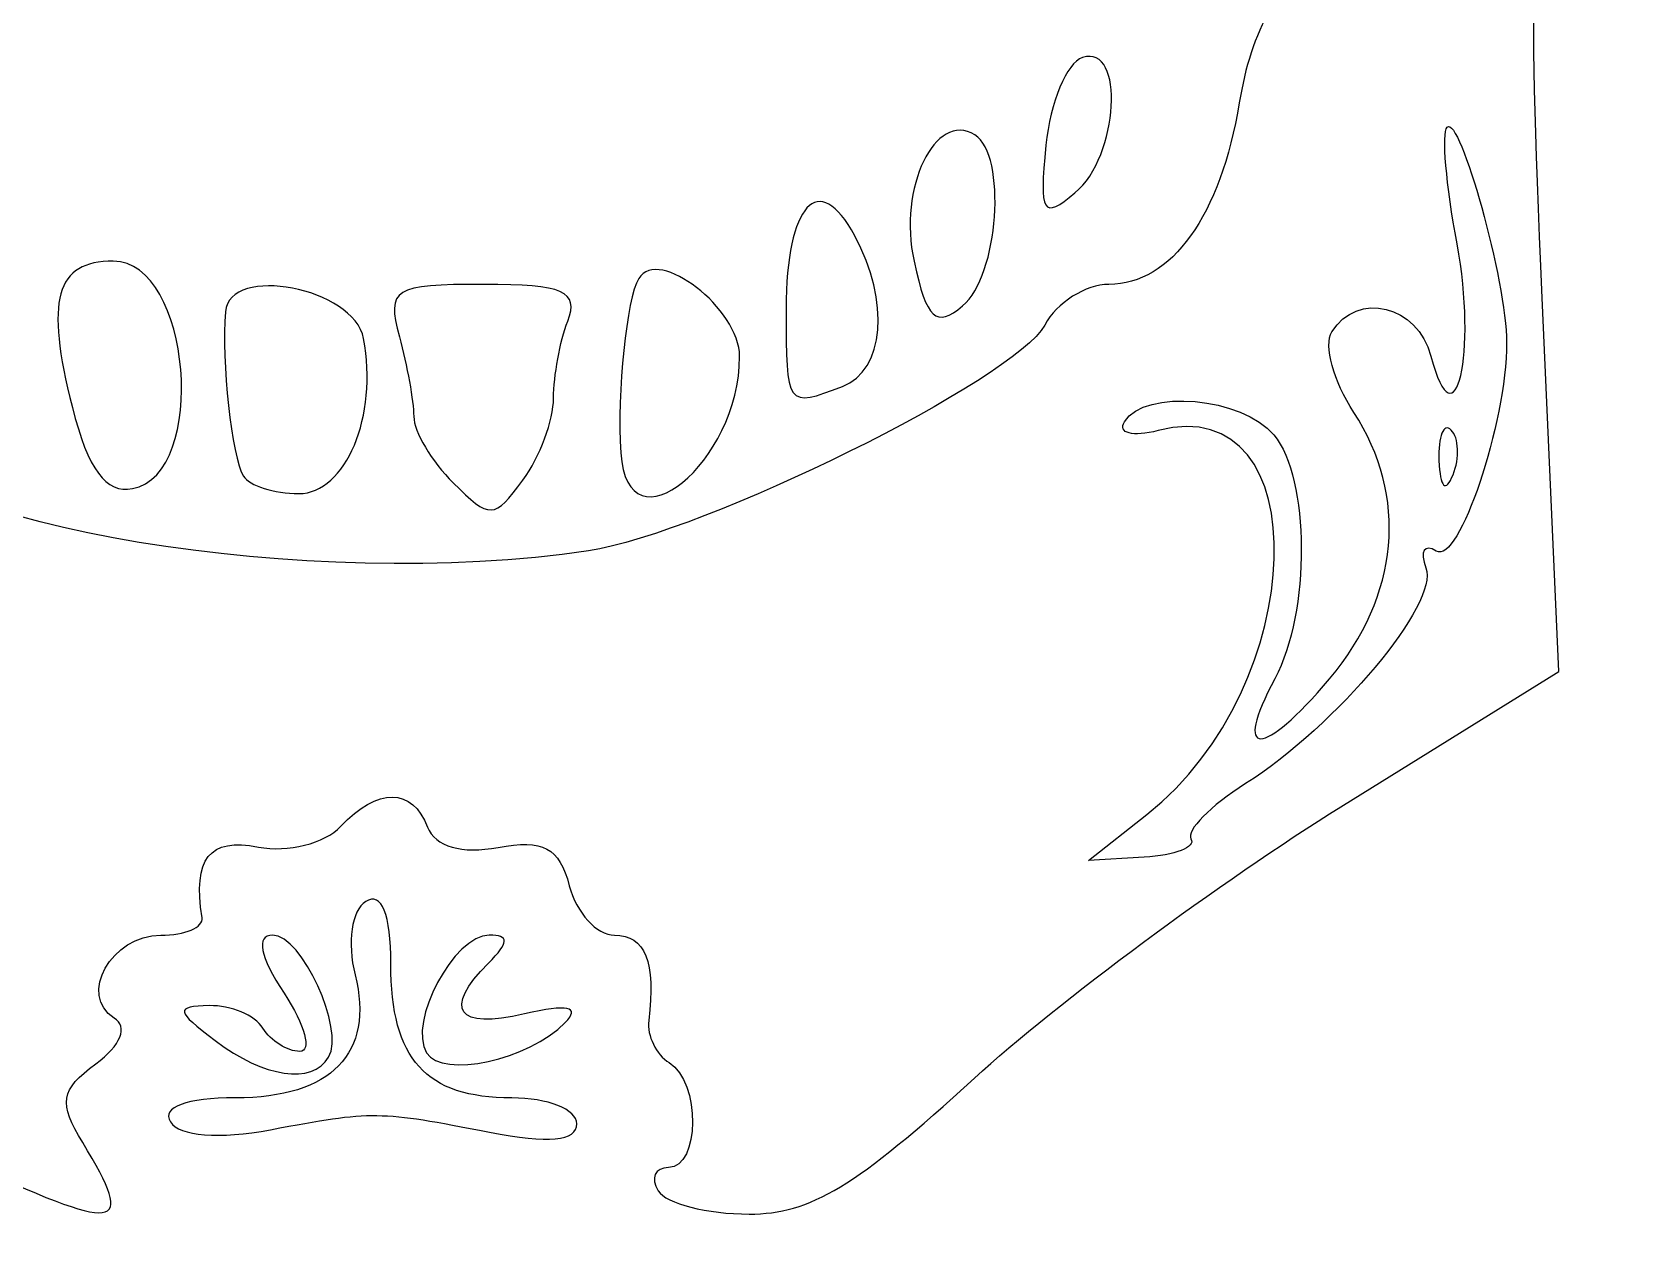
# Model space of a CAD drawing. Header units: centimetres. Extents: x -4.4 to 4.2, y -13 to 13.2.
# Drawn here: x -0.959 to 3.252, y -13.006 to -9.823 of the extents above; entities that cross this region are included whole.
import ezdxf

# ---------------------------------------------------------------- set-up
doc = ezdxf.new("R2010")
doc.units = ezdxf.units.CM
doc.header["$MEASUREMENT"] = 0
doc.layers.add('Layer 1', color=7, linetype='Continuous')

msp = doc.modelspace()

# ---------------------------------------------------------------- linework, layer by layer
at = {"layer": 'Layer 1'}
for points, knots in [([(-1.14736, -12.80775), (-1.31655, -12.72888), (-1.49179, -12.61982), (-1.5368, -12.56541), (-1.5368, -12.56541), (-1.5818, -12.511), (-1.72023, -12.43421), (-1.84441, -12.39477), (-1.84441, -12.39477), (-2.2592, -12.26304), (-2.65281, -11.96397), (-2.91017, -11.585), (-2.91017, -11.585), (-3.2522, -11.08134), (-3.27396, -10.97026), (-3.14944, -10.36386), (-3.14944, -10.36386), (-3.07364, -9.99472), (-3.05933, -9.78535), (-3.09934, -9.63095), (-3.09934, -9.63095), (-3.13015, -9.51207), (-3.17609, -9.19311), (-3.20144, -8.92214), (-3.20144, -8.92214), (-3.22977, -8.61932), (-3.29012, -8.36446), (-3.35807, -8.26077), (-3.35807, -8.26077), (-3.48078, -8.07348), (-3.4671, -8.06091), (-3.2488, -8.16038), (-3.2488, -8.16038), (-3.13767, -8.21102), (-3.08868, -8.29458), (-3.05947, -8.48337), (-3.05947, -8.48337), (-3.00974, -8.80477), (-2.62163, -9.6032), (-2.46015, -9.7163), (-2.46015, -9.7163), (-2.37582, -9.77537), (-2.32351, -9.90991), (-2.2906, -10.15246), (-2.2906, -10.15246), (-2.24401, -10.4958), (-2.16501, -10.61166), (-1.97621, -10.61355), (-1.97621, -10.61355), (-1.92451, -10.61404), (-1.83349, -10.6714), (-1.77394, -10.74095), (-1.77394, -10.74095), (-1.70198, -10.82499), (-1.62507, -10.85452), (-1.54463, -10.82899), (-1.54463, -10.82899), (-1.4666, -10.80422), (-1.41103, -10.82334), (-1.38821, -10.8828), (-1.38821, -10.8828), (-1.29327, -11.1302), (-0.21498, -11.30804), (0.51376, -11.19648), (0.51376, -11.19648), (0.82212, -11.14927), (1.64284, -10.74314), (1.72093, -10.59911), (1.72093, -10.59911), (1.75303, -10.53989), (1.82941, -10.49145), (1.89065, -10.49145), (1.89065, -10.49145), (2.05614, -10.49145), (2.18677, -10.30945), (2.23579, -10.0106), (2.23579, -10.0106), (2.26707, -9.81987), (2.33828, -9.69145), (2.48858, -9.55468), (2.48858, -9.55468), (2.60366, -9.44996), (2.69782, -9.34045), (2.69782, -9.31132), (2.69782, -9.31132), (2.69782, -9.28219), (2.76951, -9.15004), (2.85712, -9.01764), (2.85712, -9.01764), (2.96714, -8.85139), (3.01774, -8.69002), (3.02067, -8.49602), (3.02067, -8.49602), (3.02415, -8.26573), (3.04533, -8.21512), (3.13822, -8.21512), (3.13822, -8.21512), (3.23389, -8.21512), (3.25152, -8.26538), (3.25149, -8.53811), (3.25149, -8.53811), (3.25147, -8.717), (3.19402, -9.01207), (3.1227, -9.19948), (3.1227, -9.19948), (3.00354, -9.51265), (2.99719, -9.61155), (3.03745, -10.52704), (3.03745, -10.52704), (3.03745, -10.52704), (3.08095, -11.51623), (3.08095, -11.51623), (3.08095, -11.51623), (3.08095, -11.51623), (2.50486, -11.87407), (2.50486, -11.87407), (2.50486, -11.87407), (2.18801, -12.07088), (1.75174, -12.39401), (1.53536, -12.59214), (1.53536, -12.59214), (1.22206, -12.879), (1.10065, -12.95236), (0.93914, -12.95236), (0.93914, -12.95236), (0.8276, -12.95236), (0.71923, -12.92467), (0.69832, -12.89084), (0.69832, -12.89084), (0.67741, -12.857), (0.68962, -12.82932), (0.72545, -12.82932), (0.72545, -12.82932), (0.80906, -12.82932), (0.81069, -12.6029), (0.72745, -12.55146), (0.72745, -12.55146), (0.69271, -12.52999), (0.66831, -12.47991), (0.67322, -12.44016), (0.67322, -12.44016), (0.6924, -12.28479), (0.66401, -12.21409), (0.58245, -12.21409), (0.58245, -12.21409), (0.53564, -12.21409), (0.48193, -12.15517), (0.4631, -12.08317), (0.4631, -12.08317), (0.43664, -11.98198), (0.39379, -11.95895), (0.27444, -11.98177), (0.27444, -11.98177), (0.17881, -12.00005), (0.10787, -11.97963), (0.0881, -11.92813), (0.0881, -11.92813), (0.0476, -11.82259), (-0.04433, -11.82191), (-0.14194, -11.92641), (-0.14194, -11.92641), (-0.18378, -11.9712), (-0.28177, -11.99565), (-0.35969, -11.98076), (-0.35969, -11.98076), (-0.4897, -11.95591), (-0.53346, -12.0109), (-0.50866, -12.16797), (-0.50866, -12.16797), (-0.50465, -12.19335), (-0.55378, -12.21411), (-0.61784, -12.21411), (-0.61784, -12.21411), (-0.74822, -12.21411), (-0.83786, -12.37357), (-0.7411, -12.43338), (-0.7411, -12.43338), (-0.70381, -12.45642), (-0.72351, -12.50536), (-0.78993, -12.55465), (-0.78993, -12.55465), (-0.88393, -12.62441), (-0.8893, -12.6569), (-0.82437, -12.76324), (-0.82437, -12.76324), (-0.68008, -12.99957), (-0.72322, -13.00551), (-1.14736, -12.80777), (-1.14736, -12.80777), (-1.14736, -12.80777), (-1.14736, -12.80775), (-1.14736, -12.80775)], [0, 0, 0, 0, 0.0204082, 0.0204082, 0.0204082, 0.0204082, 0.0408163, 0.0408163, 0.0408163, 0.0408163, 0.0612245, 0.0612245, 0.0612245, 0.0612245, 0.0816327, 0.0816327, 0.0816327, 0.0816327, 0.1020408, 0.1020408, 0.1020408, 0.1020408, 0.122449, 0.122449, 0.122449, 0.122449, 0.1428571, 0.1428571, 0.1428571, 0.1428571, 0.1632653, 0.1632653, 0.1632653, 0.1632653, 0.1836735, 0.1836735, 0.1836735, 0.1836735, 0.2040816, 0.2040816, 0.2040816, 0.2040816, 0.2244898, 0.2244898, 0.2244898, 0.2244898, 0.244898, 0.244898, 0.244898, 0.244898, 0.2653061, 0.2653061, 0.2653061, 0.2653061, 0.2857143, 0.2857143, 0.2857143, 0.2857143, 0.3061224, 0.3061224, 0.3061224, 0.3061224, 0.3265306, 0.3265306, 0.3265306, 0.3265306, 0.3469388, 0.3469388, 0.3469388, 0.3469388, 0.3673469, 0.3673469, 0.3673469, 0.3673469, 0.3877551, 0.3877551, 0.3877551, 0.3877551, 0.4081633, 0.4081633, 0.4081633, 0.4081633, 0.4285714, 0.4285714, 0.4285714, 0.4285714, 0.4489796, 0.4489796, 0.4489796, 0.4489796, 0.4693878, 0.4693878, 0.4693878, 0.4693878, 0.4897959, 0.4897959, 0.4897959, 0.4897959, 0.5102041, 0.5102041, 0.5102041, 0.5102041, 0.5306122, 0.5306122, 0.5306122, 0.5306122, 0.5510204, 0.5510204, 0.5510204, 0.5510204, 0.5714286, 0.5714286, 0.5714286, 0.5714286, 0.5918367, 0.5918367, 0.5918367, 0.5918367, 0.6122449, 0.6122449, 0.6122449, 0.6122449, 0.6326531, 0.6326531, 0.6326531, 0.6326531, 0.6530612, 0.6530612, 0.6530612, 0.6530612, 0.6734694, 0.6734694, 0.6734694, 0.6734694, 0.6938776, 0.6938776, 0.6938776, 0.6938776, 0.7142857, 0.7142857, 0.7142857, 0.7142857, 0.7346939, 0.7346939, 0.7346939, 0.7346939, 0.755102, 0.755102, 0.755102, 0.755102, 0.7755102, 0.7755102, 0.7755102, 0.7755102, 0.7959184, 0.7959184, 0.7959184, 0.7959184, 0.8163265, 0.8163265, 0.8163265, 0.8163265, 0.8367347, 0.8367347, 0.8367347, 0.8367347, 0.8571429, 0.8571429, 0.8571429, 0.8571429, 0.877551, 0.877551, 0.877551, 0.877551, 0.8979592, 0.8979592, 0.8979592, 0.8979592, 0.9183673, 0.9183673, 0.9183673, 0.9183673, 0.9387755, 0.9387755, 0.9387755, 0.9387755, 0.9591837, 0.9591837, 0.9591837, 0.9591837, 1, 1, 1, 1]), ([(1.72407, -10.12316), (1.73514, -10.00948), (1.77881, -9.90511), (1.82111, -9.89122), (1.82111, -9.89122), (1.93427, -9.85407), (1.91748, -10.15262), (1.80098, -10.24931), (1.80098, -10.24931), (1.71543, -10.32031), (1.70633, -10.30536), (1.72408, -10.12316), (1.72408, -10.12316), (1.72408, -10.12316), (1.72407, -10.12316), (1.72407, -10.12316)], [0, 0, 0, 0, 0.2, 0.2, 0.2, 0.2, 0.4, 0.4, 0.4, 0.4, 0.6, 0.6, 0.6, 0.6, 1, 1, 1, 1]), ([(1.37516, -10.43036), (1.33244, -10.23586), (1.43086, -10.03099), (1.53585, -10.09587), (1.53585, -10.09587), (1.62208, -10.14917), (1.59933, -10.46898), (1.50365, -10.54839), (1.50365, -10.54839), (1.43299, -10.60703), (1.40916, -10.58514), (1.37516, -10.43036)], [0, 0, 0, 0, 0.25, 0.25, 0.25, 0.25, 0.5, 0.5, 0.5, 0.5, 1, 1, 1, 1]), ([(2.10796, -11.95935), (2.09458, -11.93767), (2.15953, -11.87178), (2.25229, -11.81293), (2.25229, -11.81293), (2.49455, -11.65923), (2.76498, -11.33564), (2.72952, -11.24191), (2.72952, -11.24191), (2.71285, -11.19786), (2.72508, -11.1778), (2.7567, -11.19734), (2.7567, -11.19734), (2.81655, -11.23433), (2.9432, -10.85941), (2.9432, -10.64526), (2.9432, -10.64526), (2.9432, -10.48648), (2.81996, -10.04116), (2.78555, -10.07558), (2.78555, -10.07558), (2.77107, -10.09006), (2.78296, -10.22895), (2.81197, -10.38423), (2.81197, -10.38423), (2.8658, -10.67236), (2.80681, -10.92581), (2.74286, -10.68122), (2.74286, -10.68122), (2.70763, -10.54651), (2.54852, -10.50764), (2.4808, -10.6172), (2.4808, -10.6172), (2.45897, -10.65253), (2.48502, -10.74845), (2.53869, -10.83036), (2.53869, -10.83036), (2.68356, -11.05146), (2.65963, -11.31557), (2.47482, -11.53521), (2.47482, -11.53521), (2.29659, -11.74703), (2.21646, -11.747), (2.32984, -11.53516), (2.32984, -11.53516), (2.42437, -11.35854), (2.42297, -11.00497), (2.32729, -10.88969), (2.32729, -10.88969), (2.24434, -10.78974), (1.98661, -10.76701), (1.93232, -10.85485), (1.93232, -10.85485), (1.91336, -10.88553), (1.9534, -10.89611), (2.0213, -10.87835), (2.0213, -10.87835), (2.44721, -10.76697), (2.42412, -11.55423), (1.9915, -11.89453), (1.9915, -11.89453), (1.9915, -11.89453), (1.83644, -12.0165), (1.83644, -12.0165), (1.83644, -12.0165), (1.83644, -12.0165), (1.98437, -12.00763), (1.98437, -12.00763), (1.98437, -12.00763), (2.06573, -12.00275), (2.12135, -11.98102), (2.10797, -11.95934), (2.10797, -11.95934), (2.10797, -11.95934), (2.10796, -11.95935), (2.10796, -11.95935)], [0, 0, 0, 0, 0.05, 0.05, 0.05, 0.05, 0.1, 0.1, 0.1, 0.1, 0.15, 0.15, 0.15, 0.15, 0.2, 0.2, 0.2, 0.2, 0.25, 0.25, 0.25, 0.25, 0.3, 0.3, 0.3, 0.3, 0.35, 0.35, 0.35, 0.35, 0.4, 0.4, 0.4, 0.4, 0.45, 0.45, 0.45, 0.45, 0.5, 0.5, 0.5, 0.5, 0.55, 0.55, 0.55, 0.55, 0.6, 0.6, 0.6, 0.6, 0.65, 0.65, 0.65, 0.65, 0.7, 0.7, 0.7, 0.7, 0.75, 0.75, 0.75, 0.75, 0.8, 0.8, 0.8, 0.8, 0.85, 0.85, 0.85, 0.85, 0.9, 0.9, 0.9, 0.9, 1, 1, 1, 1]), ([(1.03669, -10.55661), (1.03669, -10.27872), (1.12356, -10.18587), (1.21817, -10.36264), (1.21817, -10.36264), (1.31212, -10.53819), (1.29732, -10.7188), (1.18546, -10.76172), (1.18546, -10.76172), (1.03805, -10.81829), (1.03669, -10.8164), (1.03669, -10.5566), (1.03669, -10.5566), (1.03669, -10.5566), (1.03669, -10.55661), (1.03669, -10.55661)], [0, 0, 0, 0, 0.2, 0.2, 0.2, 0.2, 0.4, 0.4, 0.4, 0.4, 0.6, 0.6, 0.6, 0.6, 1, 1, 1, 1]), ([(0.59922, -10.9375), (0.58905, -10.77667), (0.61458, -10.52848), (0.64671, -10.47591), (0.64671, -10.47591), (0.69909, -10.39022), (0.91364, -10.55606), (0.91364, -10.68223), (0.91364, -10.68223), (0.91364, -10.96348), (0.61614, -11.20501), (0.59922, -10.93749), (0.59922, -10.93749), (0.59922, -10.93749), (0.59922, -10.9375), (0.59922, -10.9375)], [0, 0, 0, 0, 0.2, 0.2, 0.2, 0.2, 0.4, 0.4, 0.4, 0.4, 0.6, 0.6, 0.6, 0.6, 1, 1, 1, 1]), ([(-0.85192, -10.81705), (-0.92455, -10.53091), (-0.89627, -10.42993), (-0.74351, -10.42993), (-0.74351, -10.42993), (-0.53776, -10.42993), (-0.49058, -10.99351), (-0.6931, -11.03207), (-0.6931, -11.03207), (-0.76317, -11.04541), (-0.81008, -10.9819), (-0.85192, -10.81704), (-0.85192, -10.81704), (-0.85192, -10.81704), (-0.85192, -10.81705), (-0.85192, -10.81705)], [0, 0, 0, 0, 0.2, 0.2, 0.2, 0.2, 0.4, 0.4, 0.4, 0.4, 0.6, 0.6, 0.6, 0.6, 1, 1, 1, 1]), ([(-0.39927, -10.99902), (-0.42988, -10.94894), (-0.45761, -10.69453), (-0.44666, -10.56428), (-0.44666, -10.56428), (-0.43596, -10.43701), (-0.10665, -10.50051), (-0.08117, -10.63475), (-0.08117, -10.63475), (-0.04233, -10.83939), (-0.1284, -11.04516), (-0.25282, -11.04516), (-0.25282, -11.04516), (-0.31785, -11.04516), (-0.38375, -11.0244), (-0.39927, -10.99902)], [0, 0, 0, 0, 0.2, 0.2, 0.2, 0.2, 0.4, 0.4, 0.4, 0.4, 0.6, 0.6, 0.6, 0.6, 1, 1, 1, 1]), ([(0.15583, -11.01683), (0.0989, -10.9599), (0.05195, -10.8807), (0.05149, -10.84082), (0.05149, -10.84082), (0.051, -10.80094), (0.03396, -10.70602), (0.01355, -10.62989), (0.01355, -10.62989), (-0.02063, -10.50233), (-0.00315, -10.49146), (0.2363, -10.49146), (0.2363, -10.49146), (0.44797, -10.49146), (0.48922, -10.5095), (0.4588, -10.58878), (0.4588, -10.58878), (0.43826, -10.6423), (0.42146, -10.73391), (0.42146, -10.79235), (0.42146, -10.79235), (0.42146, -10.85079), (0.38498, -10.94849), (0.34039, -11.00947), (0.34039, -11.00947), (0.26443, -11.11336), (0.25281, -11.11382), (0.15582, -11.01683), (0.15582, -11.01683), (0.15582, -11.01683), (0.15583, -11.01683), (0.15583, -11.01683)], [0, 0, 0, 0, 0.1111111, 0.1111111, 0.1111111, 0.1111111, 0.2222222, 0.2222222, 0.2222222, 0.2222222, 0.3333333, 0.3333333, 0.3333333, 0.3333333, 0.4444444, 0.4444444, 0.4444444, 0.4444444, 0.5555556, 0.5555556, 0.5555556, 0.5555556, 0.6666667, 0.6666667, 0.6666667, 0.6666667, 0.7777778, 0.7777778, 0.7777778, 0.7777778, 1, 1, 1, 1]), ([(2.76418, -10.95801), (2.76151, -10.89316), (2.77605, -10.85682), (2.79649, -10.87726), (2.79649, -10.87726), (2.81693, -10.8977), (2.81912, -10.95077), (2.80134, -10.99518), (2.80134, -10.99518), (2.7817, -11.04426), (2.76712, -11.02968), (2.76417, -10.95801), (2.76417, -10.95801), (2.76417, -10.95801), (2.76418, -10.95801), (2.76418, -10.95801)], [0, 0, 0, 0, 0.2, 0.2, 0.2, 0.2, 0.4, 0.4, 0.4, 0.4, 0.6, 0.6, 0.6, 0.6, 1, 1, 1, 1]), ([(-0.59249, -12.70816), (-0.61649, -12.66933), (-0.54973, -12.64475), (-0.42025, -12.64475), (-0.42025, -12.64475), (-0.16635, -12.64475), (-0.05168, -12.52669), (-0.10381, -12.31897), (-0.10381, -12.31897), (-0.12523, -12.23362), (-0.1128, -12.14782), (-0.0757, -12.12489), (-0.0757, -12.12489), (-0.03308, -12.09855), (-0.00919, -12.15801), (-0.00919, -12.29044), (-0.00919, -12.29044), (-0.00919, -12.54227), (0.08335, -12.64475), (0.31073, -12.64475), (0.31073, -12.64475), (0.40548, -12.64475), (0.48299, -12.67552), (0.48299, -12.71312), (0.48299, -12.71312), (0.48299, -12.75922), (0.40784, -12.76663), (0.25228, -12.73588), (0.25228, -12.73588), (-0.04083, -12.67793), (-0.05628, -12.67775), (-0.32739, -12.72892), (-0.32739, -12.72892), (-0.46302, -12.75452), (-0.56896, -12.74623), (-0.59249, -12.70816)], [0, 0, 0, 0, 0.1, 0.1, 0.1, 0.1, 0.2, 0.2, 0.2, 0.2, 0.3, 0.3, 0.3, 0.3, 0.4, 0.4, 0.4, 0.4, 0.5, 0.5, 0.5, 0.5, 0.6, 0.6, 0.6, 0.6, 0.7, 0.7, 0.7, 0.7, 0.8, 0.8, 0.8, 0.8, 1, 1, 1, 1]), ([(-0.47423, -12.4929), (-0.5787, -12.41389), (-0.58063, -12.40233), (-0.48962, -12.40062), (-0.48962, -12.40062), (-0.4324, -12.39953), (-0.36848, -12.42635), (-0.34756, -12.46019), (-0.34756, -12.46019), (-0.32665, -12.49403), (-0.28285, -12.52171), (-0.25023, -12.52171), (-0.25023, -12.52171), (-0.21761, -12.52171), (-0.23627, -12.4525), (-0.2917, -12.3679), (-0.2917, -12.3679), (-0.35601, -12.26975), (-0.36694, -12.21409), (-0.3219, -12.21409), (-0.3219, -12.21409), (-0.24451, -12.21409), (-0.13034, -12.46318), (-0.17385, -12.53709), (-0.17385, -12.53709), (-0.21675, -12.60995), (-0.34429, -12.59119), (-0.47423, -12.4929)], [0, 0, 0, 0, 0.125, 0.125, 0.125, 0.125, 0.25, 0.25, 0.25, 0.25, 0.375, 0.375, 0.375, 0.375, 0.5, 0.5, 0.5, 0.5, 0.625, 0.625, 0.625, 0.625, 0.75, 0.75, 0.75, 0.75, 1, 1, 1, 1]), ([(0.08542, -12.52548), (0.03532, -12.44441), (0.15806, -12.21409), (0.25136, -12.21409), (0.25136, -12.21409), (0.30469, -12.21409), (0.30414, -12.23298), (0.24919, -12.28792), (0.24919, -12.28792), (0.12682, -12.41029), (0.16544, -12.46487), (0.34455, -12.42265), (0.34455, -12.42265), (0.45888, -12.3957), (0.49379, -12.40306), (0.45221, -12.44533), (0.45221, -12.44533), (0.35448, -12.54469), (0.12788, -12.59421), (0.08541, -12.52548), (0.08541, -12.52548), (0.08541, -12.52548), (0.08542, -12.52548), (0.08542, -12.52548)], [0, 0, 0, 0, 0.1428571, 0.1428571, 0.1428571, 0.1428571, 0.2857143, 0.2857143, 0.2857143, 0.2857143, 0.4285714, 0.4285714, 0.4285714, 0.4285714, 0.5714286, 0.5714286, 0.5714286, 0.5714286, 0.7142857, 0.7142857, 0.7142857, 0.7142857, 1, 1, 1, 1])]:
    msp.add_open_spline(points, degree=3, knots=knots, dxfattribs=at)

doc.saveas('drawing.dxf')
